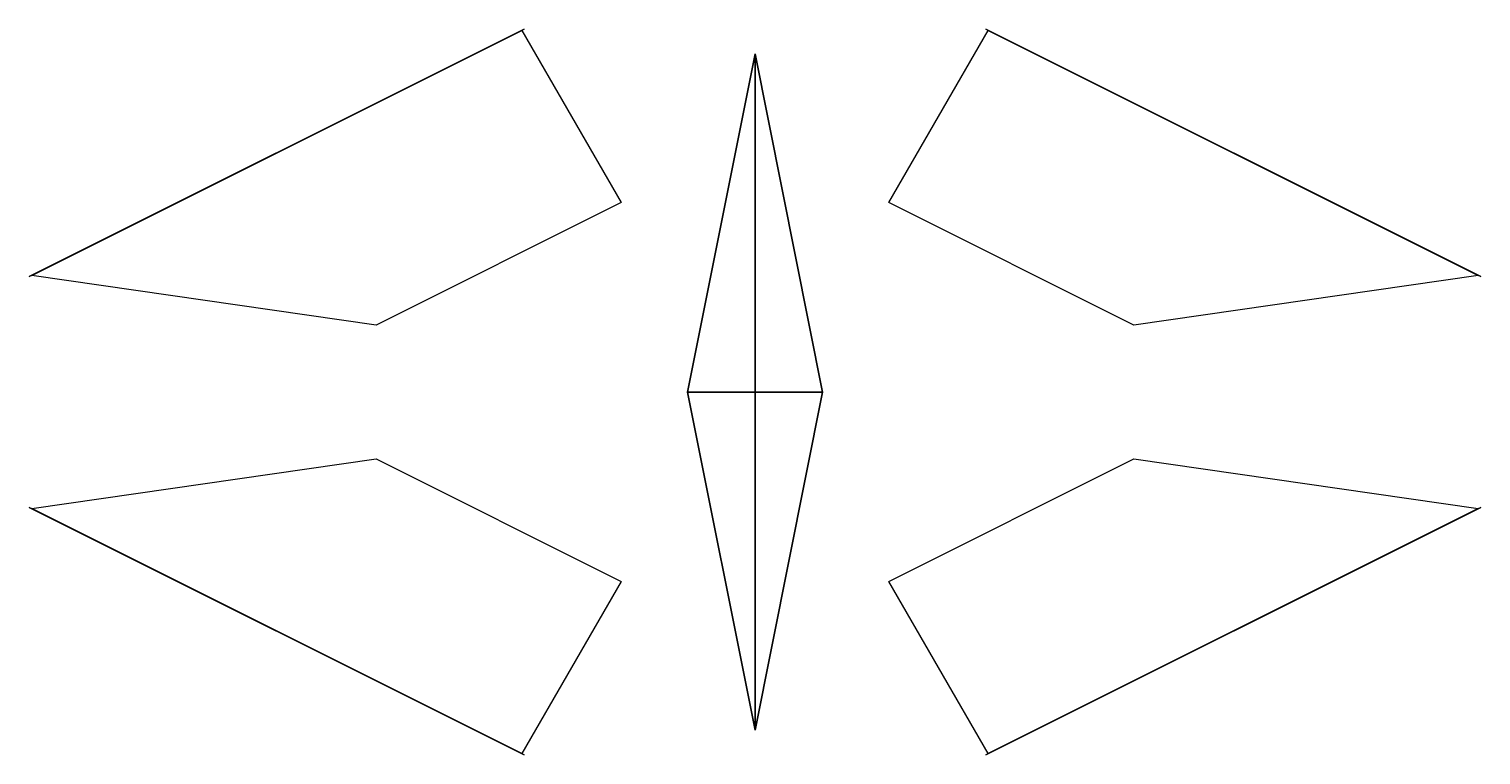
# Model space of a CAD drawing. Header units: metres. Extents: x -0.322 to 0.322, y -0.161 to 0.161.
import ezdxf

# ---------------------------------------------------------------- set-up
doc = ezdxf.new("R2010")
doc.units = ezdxf.units.M

msp = doc.modelspace()

# ---------------------------------------------------------------- linework, layer by layer
at = {"layer": 'smartMissile.body'}
for points in [[(-0.03, 0, -0.209374), (0, 0.15, -0.209374), (0.03, 0, -0.209374), (0, -0.15, -0.209374)], [(0, 0.15, -0.209374), (-0.03, 0, -0.209374), (0, 0, 0.528841)], [(0.03, 0, -0.209374), (0, 0.15, -0.209374), (0, 0, 0.528841)], [(-0.03, 0, -0.209374), (0, -0.15, -0.209374), (0, 0, 0.528841)], [(0, -0.15, -0.209374), (0.03, 0, -0.209374), (0, 0, 0.528841)]]:
    msp.add_3dface(points, dxfattribs=at)
at = {"layer": 'smartMissile.thrusters'}
for points in [[(-0.059385, 0.083989, -0.067329), (-0.167994, 0.02969, -0.067329), (-0.320684, 0.051728, -0.320251), (-0.103465, 0.160327, -0.320251)], [(0.167994, 0.02969, -0.067329), (0.059385, 0.083989, -0.067329), (0.103466, 0.160327, -0.320251), (0.320684, 0.051728, -0.320251)], [(-0.167994, -0.02969, -0.067329), (-0.059385, -0.083989, -0.067329), (-0.103466, -0.160327, -0.320251), (-0.320684, -0.051728, -0.320251)], [(0.059385, -0.083989, -0.067329), (0.167994, -0.02969, -0.067329), (0.320684, -0.051728, -0.320251), (0.103466, -0.160327, -0.320251)]]:
    msp.add_3dface(points, dxfattribs=at)
at = {"layer": 'smartMissile.wings'}
for points in [[(-0.102346, 0.16095, -0.32184), (-0.102346, 0.16095, 0.128142), (-0.32193, 0.051168, 0.128142), (-0.32193, 0.051168, -0.32184)], [(0.32193, 0.051168, -0.32184), (0.32193, 0.051168, 0.128142), (0.102346, 0.16095, 0.128142), (0.102346, 0.16095, -0.32184)], [(-0.32193, -0.051168, -0.32184), (-0.32193, -0.051168, 0.128142), (-0.102346, -0.16095, 0.128142), (-0.102346, -0.16095, -0.32184)], [(0.102346, -0.16095, -0.32184), (0.102346, -0.16095, 0.128142), (0.32193, -0.051168, 0.128142), (0.32193, -0.051168, -0.32184)]]:
    msp.add_3dface(points, dxfattribs=at)

doc.saveas('drawing.dxf')
